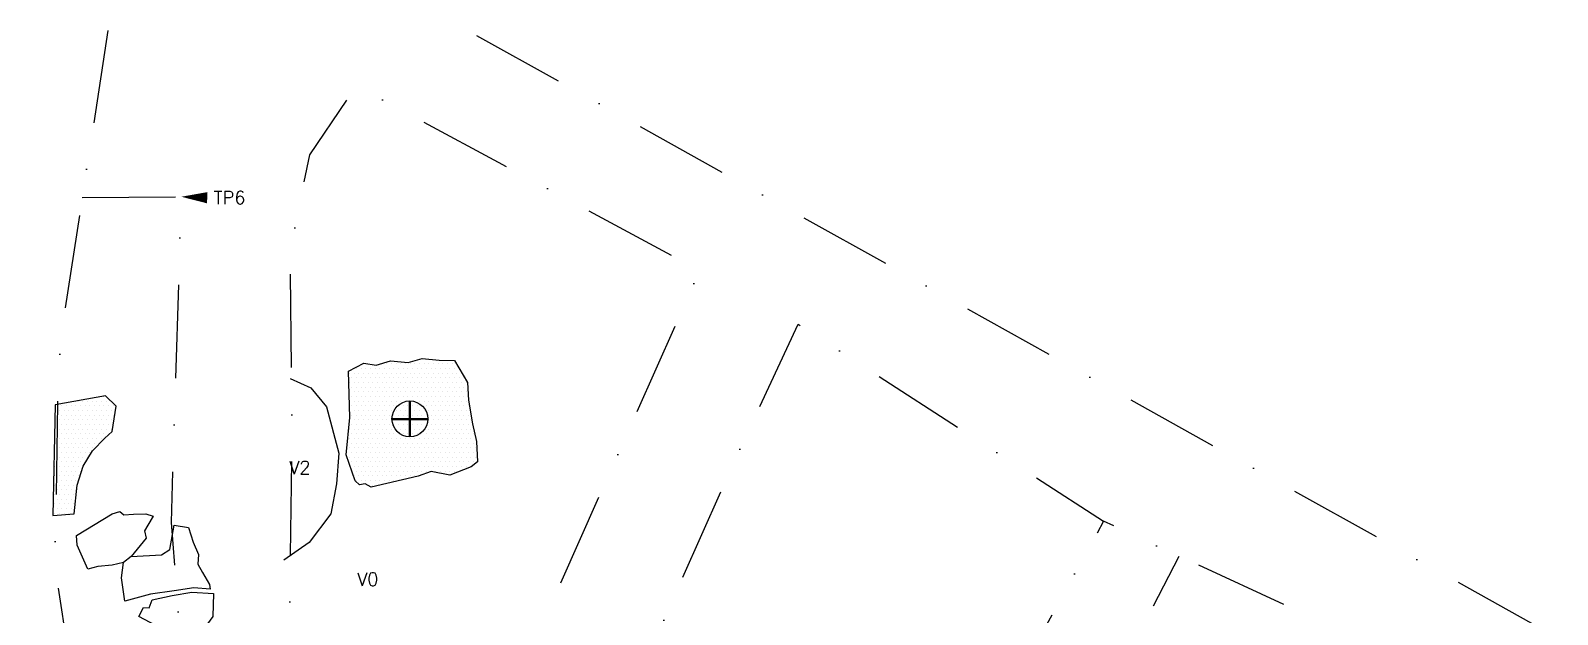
# Model space of a CAD drawing. Header units: metres. Extents: x -905 to -497, y -1456 to -991.
# Drawn here: x -905.3 to -496.8, y -1147.1 to -990.8 of the extents above; entities that cross this region are included whole.
import ezdxf

# ---------------------------------------------------------------- set-up
doc = ezdxf.new("R2010")
doc.units = ezdxf.units.M
doc.header["$LTSCALE"] = 25
doc.header["$MEASUREMENT"] = 0
doc.linetypes.add('STRICHPUNKTX2', pattern=[2, 1, -0.5, 0, -0.5])
doc.layers.get('0').update_dxf_attribs({"linetype": 'CONTINUOUS'})
for name, color, linetype in [('BEFUND', 1, 'CONTINUOUS'), ('FEUER', 1, 'CONTINUOUS'), ('GRABUNGSGRENZE', 3, 'STRICHPUNKTX2'), ('STEINE', 4, 'CONTINUOUS'), ('STEINESCHRAFF', 4, 'CONTINUOUS'), ('TPROFIL', 3, 'CONTINUOUS')]:
    doc.layers.add(name, color=color, linetype=linetype)
doc.styles.get("Standard").update_dxf_attribs({"font": 'txt.shx'})

# ---------------------------------------------------------------- blocks, each defined once
blk = doc.blocks.new('*X10')
at = {"color": 0}
for p, q in [((-818.125, -1081.25), (-818.125, -1081.25)), ((-816.875, -1081.25), (-816.875, -1081.25)), ((-816.25, -1080), (-816.25, -1080)), ((-815.625, -1081.25), (-815.625, -1081.25)), ((-814.375, -1081.25), (-814.375, -1081.25)), ((-813.125, -1081.25), (-813.125, -1081.25)), ((-811.875, -1081.25), (-811.875, -1081.25)), ((-811.25, -1080), (-811.25, -1080)), ((-810.625, -1081.25), (-810.625, -1081.25)), ((-810, -1080), (-810, -1080)), ((-809.375, -1081.25), (-809.375, -1081.25)), ((-808.75, -1080), (-808.75, -1080)), ((-808.125, -1081.25), (-808.125, -1081.25)), ((-807.5, -1080), (-807.5, -1080)), ((-806.875, -1081.25), (-806.875, -1081.25)), ((-806.25, -1080), (-806.25, -1080)), ((-805.625, -1081.25), (-805.625, -1081.25)), ((-805, -1080), (-805, -1080)), ((-804.375, -1081.25), (-804.375, -1081.25)), ((-803.75, -1080), (-803.75, -1080)), ((-803.125, -1081.25), (-803.125, -1081.25)), ((-802.5, -1080), (-802.5, -1080)), ((-801.875, -1081.25), (-801.875, -1081.25)), ((-801.25, -1080), (-801.25, -1080)), ((-800.625, -1078.75), (-800.625, -1078.75)), ((-800.625, -1081.25), (-800.625, -1081.25)), ((-800, -1080), (-800, -1080)), ((-799.375, -1078.75), (-799.375, -1078.75)), ((-799.375, -1081.25), (-799.375, -1081.25)), ((-798.75, -1080), (-798.75, -1080)), ((-798.125, -1081.25), (-798.125, -1081.25)), ((-797.5, -1080), (-797.5, -1080)), ((-796.875, -1081.25), (-796.875, -1081.25)), ((-796.25, -1080), (-796.25, -1080)), ((-795.625, -1081.25), (-795.625, -1081.25)), ((-795, -1080), (-795, -1080)), ((-794.375, -1081.25), (-794.375, -1081.25)), ((-793.75, -1080), (-793.75, -1080)), ((-793.125, -1081.25), (-793.125, -1081.25)), ((-792.5, -1080), (-792.5, -1080)), ((-791.875, -1081.25), (-791.875, -1081.25)), ((-790.625, -1081.25), (-790.625, -1081.25)), ((-820, -1082.5), (-820, -1082.5)), ((-820, -1085), (-820, -1085)), ((-819.375, -1083.75), (-819.375, -1083.75)), ((-819.375, -1086.25), (-819.375, -1086.25)), ((-818.75, -1082.5), (-818.75, -1082.5)), ((-818.75, -1085), (-818.75, -1085)), ((-818.125, -1083.75), (-818.125, -1083.75)), ((-818.125, -1086.25), (-818.125, -1086.25)), ((-817.5, -1082.5), (-817.5, -1082.5)), ((-817.5, -1085), (-817.5, -1085)), ((-816.875, -1083.75), (-816.875, -1083.75)), ((-816.875, -1086.25), (-816.875, -1086.25)), ((-816.25, -1082.5), (-816.25, -1082.5)), ((-816.25, -1085), (-816.25, -1085)), ((-815.625, -1083.75), (-815.625, -1083.75)), ((-815.625, -1086.25), (-815.625, -1086.25)), ((-815, -1082.5), (-815, -1082.5)), ((-815, -1085), (-815, -1085)), ((-814.375, -1083.75), (-814.375, -1083.75)), ((-814.375, -1086.25), (-814.375, -1086.25)), ((-813.75, -1082.5), (-813.75, -1082.5)), ((-813.75, -1085), (-813.75, -1085)), ((-813.125, -1083.75), (-813.125, -1083.75)), ((-813.125, -1086.25), (-813.125, -1086.25)), ((-812.5, -1082.5), (-812.5, -1082.5)), ((-812.5, -1085), (-812.5, -1085)), ((-811.875, -1083.75), (-811.875, -1083.75)), ((-811.875, -1086.25), (-811.875, -1086.25)), ((-811.25, -1082.5), (-811.25, -1082.5)), ((-811.25, -1085), (-811.25, -1085)), ((-810.625, -1083.75), (-810.625, -1083.75)), ((-810.625, -1086.25), (-810.625, -1086.25)), ((-810, -1082.5), (-810, -1082.5)), ((-810, -1085), (-810, -1085)), ((-809.375, -1083.75), (-809.375, -1083.75)), ((-809.375, -1086.25), (-809.375, -1086.25)), ((-808.75, -1082.5), (-808.75, -1082.5)), ((-808.75, -1085), (-808.75, -1085)), ((-808.125, -1083.75), (-808.125, -1083.75)), ((-808.125, -1086.25), (-808.125, -1086.25)), ((-807.5, -1082.5), (-807.5, -1082.5)), ((-807.5, -1085), (-807.5, -1085)), ((-806.875, -1083.75), (-806.875, -1083.75)), ((-806.875, -1086.25), (-806.875, -1086.25)), ((-806.25, -1082.5), (-806.25, -1082.5)), ((-806.25, -1085), (-806.25, -1085)), ((-805.625, -1083.75), (-805.625, -1083.75)), ((-805.625, -1086.25), (-805.625, -1086.25)), ((-805, -1082.5), (-805, -1082.5)), ((-805, -1085), (-805, -1085)), ((-804.375, -1083.75), (-804.375, -1083.75)), ((-804.375, -1086.25), (-804.375, -1086.25)), ((-803.75, -1082.5), (-803.75, -1082.5)), ((-803.75, -1085), (-803.75, -1085)), ((-803.125, -1083.75), (-803.125, -1083.75)), ((-803.125, -1086.25), (-803.125, -1086.25)), ((-802.5, -1082.5), (-802.5, -1082.5)), ((-802.5, -1085), (-802.5, -1085)), ((-801.875, -1083.75), (-801.875, -1083.75)), ((-801.875, -1086.25), (-801.875, -1086.25)), ((-801.25, -1082.5), (-801.25, -1082.5)), ((-801.25, -1085), (-801.25, -1085)), ((-800.625, -1083.75), (-800.625, -1083.75)), ((-800.625, -1086.25), (-800.625, -1086.25)), ((-800, -1082.5), (-800, -1082.5)), ((-800, -1085), (-800, -1085)), ((-799.375, -1083.75), (-799.375, -1083.75)), ((-799.375, -1086.25), (-799.375, -1086.25)), ((-798.75, -1082.5), (-798.75, -1082.5)), ((-798.75, -1085), (-798.75, -1085)), ((-798.125, -1083.75), (-798.125, -1083.75)), ((-798.125, -1086.25), (-798.125, -1086.25)), ((-797.5, -1082.5), (-797.5, -1082.5)), ((-797.5, -1085), (-797.5, -1085)), ((-796.875, -1083.75), (-796.875, -1083.75)), ((-796.875, -1086.25), (-796.875, -1086.25)), ((-796.25, -1082.5), (-796.25, -1082.5)), ((-796.25, -1085), (-796.25, -1085)), ((-795.625, -1083.75), (-795.625, -1083.75)), ((-795.625, -1086.25), (-795.625, -1086.25)), ((-795, -1082.5), (-795, -1082.5)), ((-795, -1085), (-795, -1085)), ((-794.375, -1083.75), (-794.375, -1083.75)), ((-794.375, -1086.25), (-794.375, -1086.25)), ((-793.75, -1082.5), (-793.75, -1082.5)), ((-793.75, -1085), (-793.75, -1085)), ((-793.125, -1083.75), (-793.125, -1083.75)), ((-793.125, -1086.25), (-793.125, -1086.25)), ((-792.5, -1082.5), (-792.5, -1082.5)), ((-792.5, -1085), (-792.5, -1085)), ((-791.875, -1083.75), (-791.875, -1083.75)), ((-791.875, -1086.25), (-791.875, -1086.25)), ((-791.25, -1082.5), (-791.25, -1082.5)), ((-791.25, -1085), (-791.25, -1085)), ((-790.625, -1083.75), (-790.625, -1083.75)), ((-790.625, -1086.25), (-790.625, -1086.25)), ((-790, -1082.5), (-790, -1082.5)), ((-790, -1085), (-790, -1085)), ((-789.375, -1083.75), (-789.375, -1083.75)), ((-789.375, -1086.25), (-789.375, -1086.25)), ((-788.75, -1085), (-788.75, -1085)), ((-892.5, -1090), (-892.5, -1090)), ((-891.25, -1090), (-891.25, -1090)), ((-890, -1090), (-890, -1090)), ((-888.75, -1090), (-888.75, -1090)), ((-887.5, -1090), (-887.5, -1090)), ((-886.25, -1090), (-886.25, -1090)), ((-885.625, -1088.75), (-885.625, -1088.75)), ((-885, -1090), (-885, -1090)), ((-820, -1087.5), (-820, -1087.5)), ((-819.375, -1088.75), (-819.375, -1088.75)), ((-818.75, -1087.5), (-818.75, -1087.5)), ((-818.75, -1090), (-818.75, -1090)), ((-818.125, -1088.75), (-818.125, -1088.75)), ((-817.5, -1087.5), (-817.5, -1087.5)), ((-817.5, -1090), (-817.5, -1090)), ((-816.875, -1088.75), (-816.875, -1088.75)), ((-816.25, -1087.5), (-816.25, -1087.5)), ((-816.25, -1090), (-816.25, -1090)), ((-815.625, -1088.75), (-815.625, -1088.75)), ((-815, -1087.5), (-815, -1087.5)), ((-815, -1090), (-815, -1090)), ((-814.375, -1088.75), (-814.375, -1088.75)), ((-813.75, -1087.5), (-813.75, -1087.5)), ((-813.75, -1090), (-813.75, -1090)), ((-813.125, -1088.75), (-813.125, -1088.75)), ((-812.5, -1087.5), (-812.5, -1087.5)), ((-812.5, -1090), (-812.5, -1090)), ((-811.875, -1088.75), (-811.875, -1088.75)), ((-811.25, -1087.5), (-811.25, -1087.5)), ((-811.25, -1090), (-811.25, -1090)), ((-810.625, -1088.75), (-810.625, -1088.75)), ((-810, -1087.5), (-810, -1087.5)), ((-810, -1090), (-810, -1090)), ((-809.375, -1088.75), (-809.375, -1088.75)), ((-808.75, -1087.5), (-808.75, -1087.5)), ((-808.75, -1090), (-808.75, -1090)), ((-808.125, -1088.75), (-808.125, -1088.75)), ((-807.5, -1087.5), (-807.5, -1087.5)), ((-807.5, -1090), (-807.5, -1090)), ((-806.875, -1088.75), (-806.875, -1088.75)), ((-806.25, -1087.5), (-806.25, -1087.5)), ((-806.25, -1090), (-806.25, -1090)), ((-805.625, -1088.75), (-805.625, -1088.75)), ((-805, -1087.5), (-805, -1087.5)), ((-805, -1090), (-805, -1090)), ((-804.375, -1088.75), (-804.375, -1088.75)), ((-803.75, -1087.5), (-803.75, -1087.5)), ((-803.75, -1090), (-803.75, -1090)), ((-803.125, -1088.75), (-803.125, -1088.75)), ((-802.5, -1087.5), (-802.5, -1087.5)), ((-802.5, -1090), (-802.5, -1090)), ((-801.875, -1088.75), (-801.875, -1088.75)), ((-801.25, -1087.5), (-801.25, -1087.5)), ((-801.25, -1090), (-801.25, -1090)), ((-800.625, -1088.75), (-800.625, -1088.75)), ((-800, -1087.5), (-800, -1087.5)), ((-800, -1090), (-800, -1090)), ((-799.375, -1088.75), (-799.375, -1088.75)), ((-798.75, -1087.5), (-798.75, -1087.5)), ((-798.75, -1090), (-798.75, -1090)), ((-798.125, -1088.75), (-798.125, -1088.75)), ((-797.5, -1087.5), (-797.5, -1087.5)), ((-797.5, -1090), (-797.5, -1090)), ((-796.875, -1088.75), (-796.875, -1088.75)), ((-796.25, -1087.5), (-796.25, -1087.5)), ((-796.25, -1090), (-796.25, -1090)), ((-795.625, -1088.75), (-795.625, -1088.75)), ((-795, -1087.5), (-795, -1087.5)), ((-795, -1090), (-795, -1090)), ((-794.375, -1088.75), (-794.375, -1088.75)), ((-793.75, -1087.5), (-793.75, -1087.5)), ((-793.75, -1090), (-793.75, -1090)), ((-793.125, -1088.75), (-793.125, -1088.75)), ((-792.5, -1087.5), (-792.5, -1087.5)), ((-792.5, -1090), (-792.5, -1090)), ((-791.875, -1088.75), (-791.875, -1088.75)), ((-791.25, -1087.5), (-791.25, -1087.5)), ((-791.25, -1090), (-791.25, -1090)), ((-790.625, -1088.75), (-790.625, -1088.75)), ((-790, -1087.5), (-790, -1087.5)), ((-790, -1090), (-790, -1090)), ((-789.375, -1088.75), (-789.375, -1088.75)), ((-788.75, -1087.5), (-788.75, -1087.5)), ((-788.75, -1090), (-788.75, -1090)), ((-898.125, -1091.25), (-898.125, -1091.25)), ((-898.125, -1093.75), (-898.125, -1093.75)), ((-897.5, -1092.5), (-897.5, -1092.5)), ((-896.875, -1091.25), (-896.875, -1091.25)), ((-896.875, -1093.75), (-896.875, -1093.75)), ((-896.25, -1092.5), (-896.25, -1092.5)), ((-895.625, -1091.25), (-895.625, -1091.25)), ((-895.625, -1093.75), (-895.625, -1093.75)), ((-895, -1092.5), (-895, -1092.5)), ((-894.375, -1091.25), (-894.375, -1091.25)), ((-894.375, -1093.75), (-894.375, -1093.75)), ((-893.75, -1092.5), (-893.75, -1092.5)), ((-893.125, -1091.25), (-893.125, -1091.25)), ((-893.125, -1093.75), (-893.125, -1093.75)), ((-892.5, -1092.5), (-892.5, -1092.5)), ((-891.875, -1091.25), (-891.875, -1091.25)), ((-891.875, -1093.75), (-891.875, -1093.75)), ((-891.25, -1092.5), (-891.25, -1092.5)), ((-890.625, -1091.25), (-890.625, -1091.25)), ((-890.625, -1093.75), (-890.625, -1093.75)), ((-890, -1092.5), (-890, -1092.5)), ((-889.375, -1091.25), (-889.375, -1091.25)), ((-889.375, -1093.75), (-889.375, -1093.75)), ((-888.75, -1092.5), (-888.75, -1092.5)), ((-888.125, -1091.25), (-888.125, -1091.25)), ((-888.125, -1093.75), (-888.125, -1093.75)), ((-887.5, -1092.5), (-887.5, -1092.5)), ((-886.875, -1091.25), (-886.875, -1091.25)), ((-886.875, -1093.75), (-886.875, -1093.75)), ((-886.25, -1092.5), (-886.25, -1092.5)), ((-885.625, -1091.25), (-885.625, -1091.25)), ((-885.625, -1093.75), (-885.625, -1093.75)), ((-885, -1092.5), (-885, -1092.5)), ((-884.375, -1091.25), (-884.375, -1091.25)), ((-884.375, -1093.75), (-884.375, -1093.75)), ((-883.75, -1092.5), (-883.75, -1092.5)), ((-883.125, -1091.25), (-883.125, -1091.25)), ((-883.125, -1093.75), (-883.125, -1093.75)), ((-819.375, -1091.25), (-819.375, -1091.25)), ((-819.375, -1093.75), (-819.375, -1093.75)), ((-818.75, -1092.5), (-818.75, -1092.5)), ((-818.125, -1091.25), (-818.125, -1091.25)), ((-818.125, -1093.75), (-818.125, -1093.75)), ((-817.5, -1092.5), (-817.5, -1092.5)), ((-816.875, -1091.25), (-816.875, -1091.25)), ((-816.875, -1093.75), (-816.875, -1093.75)), ((-816.25, -1092.5), (-816.25, -1092.5)), ((-815.625, -1091.25), (-815.625, -1091.25)), ((-815.625, -1093.75), (-815.625, -1093.75)), ((-815, -1092.5), (-815, -1092.5)), ((-814.375, -1091.25), (-814.375, -1091.25)), ((-814.375, -1093.75), (-814.375, -1093.75)), ((-813.75, -1092.5), (-813.75, -1092.5)), ((-813.125, -1091.25), (-813.125, -1091.25)), ((-813.125, -1093.75), (-813.125, -1093.75)), ((-812.5, -1092.5), (-812.5, -1092.5)), ((-811.875, -1091.25), (-811.875, -1091.25)), ((-811.875, -1093.75), (-811.875, -1093.75)), ((-811.25, -1092.5), (-811.25, -1092.5)), ((-810.625, -1091.25), (-810.625, -1091.25)), ((-810.625, -1093.75), (-810.625, -1093.75)), ((-810, -1092.5), (-810, -1092.5)), ((-809.375, -1091.25), (-809.375, -1091.25)), ((-809.375, -1093.75), (-809.375, -1093.75)), ((-808.75, -1092.5), (-808.75, -1092.5)), ((-808.125, -1091.25), (-808.125, -1091.25)), ((-808.125, -1093.75), (-808.125, -1093.75)), ((-807.5, -1092.5), (-807.5, -1092.5)), ((-806.875, -1091.25), (-806.875, -1091.25)), ((-806.875, -1093.75), (-806.875, -1093.75)), ((-806.25, -1092.5), (-806.25, -1092.5)), ((-805.625, -1091.25), (-805.625, -1091.25)), ((-805.625, -1093.75), (-805.625, -1093.75)), ((-805, -1092.5), (-805, -1092.5)), ((-804.375, -1091.25), (-804.375, -1091.25)), ((-804.375, -1093.75), (-804.375, -1093.75)), ((-803.75, -1092.5), (-803.75, -1092.5)), ((-803.125, -1091.25), (-803.125, -1091.25)), ((-803.125, -1093.75), (-803.125, -1093.75)), ((-802.5, -1092.5), (-802.5, -1092.5)), ((-801.875, -1091.25), (-801.875, -1091.25)), ((-801.875, -1093.75), (-801.875, -1093.75)), ((-801.25, -1092.5), (-801.25, -1092.5)), ((-800.625, -1091.25), (-800.625, -1091.25)), ((-800.625, -1093.75), (-800.625, -1093.75)), ((-800, -1092.5), (-800, -1092.5)), ((-799.375, -1091.25), (-799.375, -1091.25)), ((-799.375, -1093.75), (-799.375, -1093.75)), ((-798.75, -1092.5), (-798.75, -1092.5)), ((-798.125, -1091.25), (-798.125, -1091.25)), ((-798.125, -1093.75), (-798.125, -1093.75)), ((-797.5, -1092.5), (-797.5, -1092.5)), ((-796.875, -1091.25), (-796.875, -1091.25)), ((-796.875, -1093.75), (-796.875, -1093.75)), ((-796.25, -1092.5), (-796.25, -1092.5)), ((-795.625, -1091.25), (-795.625, -1091.25)), ((-795.625, -1093.75), (-795.625, -1093.75)), ((-795, -1092.5), (-795, -1092.5)), ((-794.375, -1091.25), (-794.375, -1091.25)), ((-794.375, -1093.75), (-794.375, -1093.75)), ((-793.75, -1092.5), (-793.75, -1092.5)), ((-793.125, -1091.25), (-793.125, -1091.25)), ((-793.125, -1093.75), (-793.125, -1093.75)), ((-792.5, -1092.5), (-792.5, -1092.5)), ((-791.875, -1091.25), (-791.875, -1091.25)), ((-791.875, -1093.75), (-791.875, -1093.75)), ((-791.25, -1092.5), (-791.25, -1092.5)), ((-790.625, -1091.25), (-790.625, -1091.25)), ((-790.625, -1093.75), (-790.625, -1093.75)), ((-790, -1092.5), (-790, -1092.5)), ((-789.375, -1091.25), (-789.375, -1091.25)), ((-789.375, -1093.75), (-789.375, -1093.75)), ((-788.75, -1092.5), (-788.75, -1092.5)), ((-788.125, -1091.25), (-788.125, -1091.25)), ((-788.125, -1093.75), (-788.125, -1093.75)), ((-898.75, -1095), (-898.75, -1095)), ((-898.75, -1097.5), (-898.75, -1097.5)), ((-898.125, -1096.25), (-898.125, -1096.25)), ((-897.5, -1095), (-897.5, -1095)), ((-897.5, -1097.5), (-897.5, -1097.5)), ((-896.875, -1096.25), (-896.875, -1096.25)), ((-896.25, -1095), (-896.25, -1095)), ((-896.25, -1097.5), (-896.25, -1097.5)), ((-895.625, -1096.25), (-895.625, -1096.25)), ((-895, -1095), (-895, -1095)), ((-895, -1097.5), (-895, -1097.5)), ((-894.375, -1096.25), (-894.375, -1096.25)), ((-893.75, -1095), (-893.75, -1095)), ((-893.75, -1097.5), (-893.75, -1097.5)), ((-893.125, -1096.25), (-893.125, -1096.25)), ((-892.5, -1095), (-892.5, -1095)), ((-892.5, -1097.5), (-892.5, -1097.5)), ((-891.875, -1096.25), (-891.875, -1096.25)), ((-891.25, -1095), (-891.25, -1095)), ((-891.25, -1097.5), (-891.25, -1097.5)), ((-890.625, -1096.25), (-890.625, -1096.25)), ((-890, -1095), (-890, -1095)), ((-890, -1097.5), (-890, -1097.5)), ((-889.375, -1096.25), (-889.375, -1096.25)), ((-888.75, -1095), (-888.75, -1095)), ((-888.75, -1097.5), (-888.75, -1097.5)), ((-888.125, -1096.25), (-888.125, -1096.25)), ((-887.5, -1095), (-887.5, -1095)), ((-887.5, -1097.5), (-887.5, -1097.5)), ((-886.875, -1096.25), (-886.875, -1096.25)), ((-886.25, -1095), (-886.25, -1095)), ((-886.25, -1097.5), (-886.25, -1097.5)), ((-885.625, -1096.25), (-885.625, -1096.25)), ((-885, -1095), (-885, -1095)), ((-885, -1097.5), (-885, -1097.5)), ((-884.375, -1096.25), (-884.375, -1096.25)), ((-883.75, -1095), (-883.75, -1095)), ((-883.75, -1097.5), (-883.75, -1097.5)), ((-820, -1097.5), (-820, -1097.5)), ((-819.375, -1096.25), (-819.375, -1096.25)), ((-818.75, -1095), (-818.75, -1095)), ((-818.75, -1097.5), (-818.75, -1097.5)), ((-818.125, -1096.25), (-818.125, -1096.25)), ((-817.5, -1095), (-817.5, -1095)), ((-817.5, -1097.5), (-817.5, -1097.5)), ((-816.875, -1096.25), (-816.875, -1096.25)), ((-816.25, -1095), (-816.25, -1095)), ((-816.25, -1097.5), (-816.25, -1097.5)), ((-815.625, -1096.25), (-815.625, -1096.25)), ((-815, -1095), (-815, -1095)), ((-815, -1097.5), (-815, -1097.5)), ((-814.375, -1096.25), (-814.375, -1096.25)), ((-813.75, -1095), (-813.75, -1095)), ((-813.75, -1097.5), (-813.75, -1097.5)), ((-813.125, -1096.25), (-813.125, -1096.25)), ((-812.5, -1095), (-812.5, -1095)), ((-812.5, -1097.5), (-812.5, -1097.5)), ((-811.875, -1096.25), (-811.875, -1096.25)), ((-811.25, -1095), (-811.25, -1095)), ((-811.25, -1097.5), (-811.25, -1097.5)), ((-810.625, -1096.25), (-810.625, -1096.25)), ((-810, -1095), (-810, -1095)), ((-810, -1097.5), (-810, -1097.5)), ((-809.375, -1096.25), (-809.375, -1096.25)), ((-808.75, -1095), (-808.75, -1095)), ((-808.75, -1097.5), (-808.75, -1097.5)), ((-808.125, -1096.25), (-808.125, -1096.25)), ((-807.5, -1095), (-807.5, -1095)), ((-807.5, -1097.5), (-807.5, -1097.5)), ((-806.875, -1096.25), (-806.875, -1096.25)), ((-806.25, -1095), (-806.25, -1095)), ((-806.25, -1097.5), (-806.25, -1097.5)), ((-805.625, -1096.25), (-805.625, -1096.25)), ((-805, -1095), (-805, -1095)), ((-805, -1097.5), (-805, -1097.5)), ((-804.375, -1096.25), (-804.375, -1096.25)), ((-803.75, -1095), (-803.75, -1095)), ((-803.75, -1097.5), (-803.75, -1097.5)), ((-803.125, -1096.25), (-803.125, -1096.25)), ((-802.5, -1095), (-802.5, -1095)), ((-802.5, -1097.5), (-802.5, -1097.5)), ((-801.875, -1096.25), (-801.875, -1096.25)), ((-801.25, -1095), (-801.25, -1095)), ((-801.25, -1097.5), (-801.25, -1097.5)), ((-800.625, -1096.25), (-800.625, -1096.25)), ((-800, -1095), (-800, -1095)), ((-800, -1097.5), (-800, -1097.5)), ((-799.375, -1096.25), (-799.375, -1096.25)), ((-798.75, -1095), (-798.75, -1095)), ((-798.75, -1097.5), (-798.75, -1097.5)), ((-798.125, -1096.25), (-798.125, -1096.25)), ((-797.5, -1095), (-797.5, -1095)), ((-797.5, -1097.5), (-797.5, -1097.5)), ((-796.875, -1096.25), (-796.875, -1096.25)), ((-796.25, -1095), (-796.25, -1095)), ((-796.25, -1097.5), (-796.25, -1097.5)), ((-795.625, -1096.25), (-795.625, -1096.25)), ((-795, -1095), (-795, -1095)), ((-795, -1097.5), (-795, -1097.5)), ((-794.375, -1096.25), (-794.375, -1096.25)), ((-793.75, -1095), (-793.75, -1095)), ((-793.75, -1097.5), (-793.75, -1097.5)), ((-793.125, -1096.25), (-793.125, -1096.25)), ((-792.5, -1095), (-792.5, -1095)), ((-792.5, -1097.5), (-792.5, -1097.5)), ((-791.875, -1096.25), (-791.875, -1096.25)), ((-791.25, -1095), (-791.25, -1095)), ((-791.25, -1097.5), (-791.25, -1097.5)), ((-790.625, -1096.25), (-790.625, -1096.25)), ((-790, -1095), (-790, -1095)), ((-790, -1097.5), (-790, -1097.5)), ((-789.375, -1096.25), (-789.375, -1096.25)), ((-788.75, -1095), (-788.75, -1095)), ((-788.75, -1097.5), (-788.75, -1097.5)), ((-788.125, -1096.25), (-788.125, -1096.25)), ((-787.5, -1095), (-787.5, -1095)), ((-787.5, -1097.5), (-787.5, -1097.5)), ((-898.75, -1100), (-898.75, -1100)), ((-898.75, -1102.5), (-898.75, -1102.5)), ((-898.125, -1098.75), (-898.125, -1098.75)), ((-898.125, -1101.25), (-898.125, -1101.25)), ((-897.5, -1100), (-897.5, -1100)), ((-897.5, -1102.5), (-897.5, -1102.5)), ((-896.875, -1098.75), (-896.875, -1098.75)), ((-896.875, -1101.25), (-896.875, -1101.25)), ((-896.25, -1100), (-896.25, -1100)), ((-896.25, -1102.5), (-896.25, -1102.5)), ((-895.625, -1098.75), (-895.625, -1098.75)), ((-895.625, -1101.25), (-895.625, -1101.25)), ((-895, -1100), (-895, -1100)), ((-895, -1102.5), (-895, -1102.5)), ((-894.375, -1098.75), (-894.375, -1098.75)), ((-894.375, -1101.25), (-894.375, -1101.25)), ((-893.75, -1100), (-893.75, -1100)), ((-893.75, -1102.5), (-893.75, -1102.5)), ((-893.125, -1098.75), (-893.125, -1098.75)), ((-893.125, -1101.25), (-893.125, -1101.25)), ((-892.5, -1100), (-892.5, -1100)), ((-892.5, -1102.5), (-892.5, -1102.5)), ((-891.875, -1098.75), (-891.875, -1098.75)), ((-891.875, -1101.25), (-891.875, -1101.25)), ((-891.25, -1100), (-891.25, -1100)), ((-891.25, -1102.5), (-891.25, -1102.5)), ((-890.625, -1098.75), (-890.625, -1098.75)), ((-890.625, -1101.25), (-890.625, -1101.25)), ((-890, -1100), (-890, -1100)), ((-890, -1102.5), (-890, -1102.5)), ((-889.375, -1098.75), (-889.375, -1098.75)), ((-889.375, -1101.25), (-889.375, -1101.25)), ((-888.75, -1100), (-888.75, -1100)), ((-888.75, -1102.5), (-888.75, -1102.5)), ((-888.125, -1098.75), (-888.125, -1098.75)), ((-888.125, -1101.25), (-888.125, -1101.25)), ((-887.5, -1100), (-887.5, -1100)), ((-886.875, -1098.75), (-886.875, -1098.75)), ((-886.875, -1101.25), (-886.875, -1101.25)), ((-886.25, -1100), (-886.25, -1100)), ((-885.625, -1098.75), (-885.625, -1098.75)), ((-884.375, -1098.75), (-884.375, -1098.75)), ((-820, -1100), (-820, -1100)), ((-820, -1102.5), (-820, -1102.5)), ((-819.375, -1098.75), (-819.375, -1098.75)), ((-819.375, -1101.25), (-819.375, -1101.25)), ((-818.75, -1100), (-818.75, -1100)), ((-818.75, -1102.5), (-818.75, -1102.5)), ((-818.125, -1098.75), (-818.125, -1098.75)), ((-818.125, -1101.25), (-818.125, -1101.25)), ((-817.5, -1100), (-817.5, -1100)), ((-817.5, -1102.5), (-817.5, -1102.5)), ((-816.875, -1098.75), (-816.875, -1098.75)), ((-816.875, -1101.25), (-816.875, -1101.25)), ((-816.25, -1100), (-816.25, -1100)), ((-816.25, -1102.5), (-816.25, -1102.5)), ((-815.625, -1098.75), (-815.625, -1098.75)), ((-815.625, -1101.25), (-815.625, -1101.25)), ((-815, -1100), (-815, -1100)), ((-815, -1102.5), (-815, -1102.5)), ((-814.375, -1098.75), (-814.375, -1098.75)), ((-814.375, -1101.25), (-814.375, -1101.25)), ((-813.75, -1100), (-813.75, -1100)), ((-813.75, -1102.5), (-813.75, -1102.5)), ((-813.125, -1098.75), (-813.125, -1098.75)), ((-813.125, -1101.25), (-813.125, -1101.25)), ((-812.5, -1100), (-812.5, -1100)), ((-812.5, -1102.5), (-812.5, -1102.5)), ((-811.875, -1098.75), (-811.875, -1098.75)), ((-811.875, -1101.25), (-811.875, -1101.25)), ((-811.25, -1100), (-811.25, -1100)), ((-811.25, -1102.5), (-811.25, -1102.5)), ((-810.625, -1098.75), (-810.625, -1098.75)), ((-810.625, -1101.25), (-810.625, -1101.25)), ((-810, -1100), (-810, -1100)), ((-810, -1102.5), (-810, -1102.5)), ((-809.375, -1098.75), (-809.375, -1098.75)), ((-809.375, -1101.25), (-809.375, -1101.25)), ((-808.75, -1100), (-808.75, -1100)), ((-808.75, -1102.5), (-808.75, -1102.5)), ((-808.125, -1098.75), (-808.125, -1098.75)), ((-808.125, -1101.25), (-808.125, -1101.25)), ((-807.5, -1100), (-807.5, -1100)), ((-807.5, -1102.5), (-807.5, -1102.5)), ((-806.875, -1098.75), (-806.875, -1098.75)), ((-806.875, -1101.25), (-806.875, -1101.25)), ((-806.25, -1100), (-806.25, -1100)), ((-806.25, -1102.5), (-806.25, -1102.5)), ((-805.625, -1098.75), (-805.625, -1098.75)), ((-805.625, -1101.25), (-805.625, -1101.25)), ((-805, -1100), (-805, -1100)), ((-805, -1102.5), (-805, -1102.5)), ((-804.375, -1098.75), (-804.375, -1098.75)), ((-804.375, -1101.25), (-804.375, -1101.25)), ((-803.75, -1100), (-803.75, -1100)), ((-803.75, -1102.5), (-803.75, -1102.5)), ((-803.125, -1098.75), (-803.125, -1098.75)), ((-803.125, -1101.25), (-803.125, -1101.25)), ((-802.5, -1100), (-802.5, -1100)), ((-802.5, -1102.5), (-802.5, -1102.5)), ((-801.875, -1098.75), (-801.875, -1098.75)), ((-801.875, -1101.25), (-801.875, -1101.25)), ((-801.25, -1100), (-801.25, -1100)), ((-801.25, -1102.5), (-801.25, -1102.5)), ((-800.625, -1098.75), (-800.625, -1098.75)), ((-800.625, -1101.25), (-800.625, -1101.25)), ((-800, -1100), (-800, -1100)), ((-800, -1102.5), (-800, -1102.5)), ((-799.375, -1098.75), (-799.375, -1098.75)), ((-799.375, -1101.25), (-799.375, -1101.25)), ((-798.75, -1100), (-798.75, -1100)), ((-798.75, -1102.5), (-798.75, -1102.5)), ((-798.125, -1098.75), (-798.125, -1098.75)), ((-798.125, -1101.25), (-798.125, -1101.25)), ((-797.5, -1100), (-797.5, -1100)), ((-797.5, -1102.5), (-797.5, -1102.5)), ((-796.875, -1098.75), (-796.875, -1098.75)), ((-796.875, -1101.25), (-796.875, -1101.25)), ((-796.25, -1100), (-796.25, -1100)), ((-796.25, -1102.5), (-796.25, -1102.5)), ((-795.625, -1098.75), (-795.625, -1098.75)), ((-795.625, -1101.25), (-795.625, -1101.25)), ((-795, -1100), (-795, -1100)), ((-795, -1102.5), (-795, -1102.5)), ((-794.375, -1098.75), (-794.375, -1098.75)), ((-794.375, -1101.25), (-794.375, -1101.25)), ((-793.75, -1100), (-793.75, -1100)), ((-793.75, -1102.5), (-793.75, -1102.5)), ((-793.125, -1098.75), (-793.125, -1098.75)), ((-793.125, -1101.25), (-793.125, -1101.25)), ((-792.5, -1100), (-792.5, -1100)), ((-792.5, -1102.5), (-792.5, -1102.5)), ((-791.875, -1098.75), (-791.875, -1098.75)), ((-791.875, -1101.25), (-791.875, -1101.25)), ((-791.25, -1100), (-791.25, -1100)), ((-791.25, -1102.5), (-791.25, -1102.5)), ((-790.625, -1098.75), (-790.625, -1098.75)), ((-790.625, -1101.25), (-790.625, -1101.25)), ((-790, -1100), (-790, -1100)), ((-790, -1102.5), (-790, -1102.5)), ((-789.375, -1098.75), (-789.375, -1098.75)), ((-789.375, -1101.25), (-789.375, -1101.25)), ((-788.75, -1100), (-788.75, -1100)), ((-788.75, -1102.5), (-788.75, -1102.5)), ((-788.125, -1098.75), (-788.125, -1098.75)), ((-788.125, -1101.25), (-788.125, -1101.25)), ((-787.5, -1100), (-787.5, -1100)), ((-787.5, -1102.5), (-787.5, -1102.5)), ((-786.875, -1098.75), (-786.875, -1098.75)), ((-786.875, -1101.25), (-786.875, -1101.25)), ((-786.25, -1100), (-786.25, -1100)), ((-786.25, -1102.5), (-786.25, -1102.5)), ((-898.75, -1105), (-898.75, -1105)), ((-898.125, -1103.75), (-898.125, -1103.75)), ((-898.125, -1106.25), (-898.125, -1106.25)), ((-897.5, -1105), (-897.5, -1105)), ((-896.875, -1103.75), (-896.875, -1103.75)), ((-896.875, -1106.25), (-896.875, -1106.25)), ((-896.25, -1105), (-896.25, -1105)), ((-895.625, -1103.75), (-895.625, -1103.75)), ((-895.625, -1106.25), (-895.625, -1106.25)), ((-895, -1105), (-895, -1105)), ((-894.375, -1103.75), (-894.375, -1103.75)), ((-894.375, -1106.25), (-894.375, -1106.25)), ((-893.75, -1105), (-893.75, -1105)), ((-893.125, -1103.75), (-893.125, -1103.75)), ((-893.125, -1106.25), (-893.125, -1106.25)), ((-892.5, -1105), (-892.5, -1105)), ((-891.875, -1103.75), (-891.875, -1103.75)), ((-891.875, -1106.25), (-891.875, -1106.25)), ((-891.25, -1105), (-891.25, -1105)), ((-890.625, -1103.75), (-890.625, -1103.75)), ((-890.625, -1106.25), (-890.625, -1106.25)), ((-890, -1105), (-890, -1105)), ((-889.375, -1103.75), (-889.375, -1103.75)), ((-820.625, -1103.75), (-820.625, -1103.75)), ((-820, -1105), (-820, -1105)), ((-819.375, -1103.75), (-819.375, -1103.75)), ((-819.375, -1106.25), (-819.375, -1106.25)), ((-818.75, -1105), (-818.75, -1105)), ((-818.125, -1103.75), (-818.125, -1103.75)), ((-818.125, -1106.25), (-818.125, -1106.25)), ((-817.5, -1105), (-817.5, -1105)), ((-816.875, -1103.75), (-816.875, -1103.75)), ((-816.875, -1106.25), (-816.875, -1106.25)), ((-816.25, -1105), (-816.25, -1105)), ((-815.625, -1103.75), (-815.625, -1103.75)), ((-815.625, -1106.25), (-815.625, -1106.25)), ((-815, -1105), (-815, -1105)), ((-814.375, -1103.75), (-814.375, -1103.75)), ((-814.375, -1106.25), (-814.375, -1106.25)), ((-813.75, -1105), (-813.75, -1105)), ((-813.125, -1103.75), (-813.125, -1103.75)), ((-813.125, -1106.25), (-813.125, -1106.25)), ((-812.5, -1105), (-812.5, -1105)), ((-811.875, -1103.75), (-811.875, -1103.75)), ((-811.875, -1106.25), (-811.875, -1106.25)), ((-811.25, -1105), (-811.25, -1105)), ((-810.625, -1103.75), (-810.625, -1103.75)), ((-810.625, -1106.25), (-810.625, -1106.25)), ((-810, -1105), (-810, -1105)), ((-809.375, -1103.75), (-809.375, -1103.75)), ((-809.375, -1106.25), (-809.375, -1106.25)), ((-808.75, -1105), (-808.75, -1105)), ((-808.125, -1103.75), (-808.125, -1103.75)), ((-808.125, -1106.25), (-808.125, -1106.25)), ((-807.5, -1105), (-807.5, -1105)), ((-806.875, -1103.75), (-806.875, -1103.75)), ((-806.875, -1106.25), (-806.875, -1106.25)), ((-806.25, -1105), (-806.25, -1105)), ((-805.625, -1103.75), (-805.625, -1103.75)), ((-805.625, -1106.25), (-805.625, -1106.25)), ((-805, -1105), (-805, -1105)), ((-804.375, -1103.75), (-804.375, -1103.75)), ((-804.375, -1106.25), (-804.375, -1106.25)), ((-803.75, -1105), (-803.75, -1105)), ((-803.125, -1103.75), (-803.125, -1103.75)), ((-803.125, -1106.25), (-803.125, -1106.25)), ((-802.5, -1105), (-802.5, -1105)), ((-801.875, -1103.75), (-801.875, -1103.75)), ((-801.875, -1106.25), (-801.875, -1106.25)), ((-801.25, -1105), (-801.25, -1105)), ((-800.625, -1103.75), (-800.625, -1103.75)), ((-800.625, -1106.25), (-800.625, -1106.25)), ((-800, -1105), (-800, -1105)), ((-799.375, -1103.75), (-799.375, -1103.75)), ((-799.375, -1106.25), (-799.375, -1106.25)), ((-798.75, -1105), (-798.75, -1105)), ((-798.125, -1103.75), (-798.125, -1103.75)), ((-798.125, -1106.25), (-798.125, -1106.25)), ((-797.5, -1105), (-797.5, -1105)), ((-796.875, -1103.75), (-796.875, -1103.75)), ((-796.875, -1106.25), (-796.875, -1106.25)), ((-796.25, -1105), (-796.25, -1105)), ((-795.625, -1103.75), (-795.625, -1103.75)), ((-795.625, -1106.25), (-795.625, -1106.25)), ((-795, -1105), (-795, -1105)), ((-794.375, -1103.75), (-794.375, -1103.75)), ((-794.375, -1106.25), (-794.375, -1106.25)), ((-793.75, -1105), (-793.75, -1105)), ((-793.125, -1103.75), (-793.125, -1103.75)), ((-793.125, -1106.25), (-793.125, -1106.25)), ((-792.5, -1105), (-792.5, -1105)), ((-791.875, -1103.75), (-791.875, -1103.75)), ((-791.875, -1106.25), (-791.875, -1106.25)), ((-791.25, -1105), (-791.25, -1105)), ((-790.625, -1103.75), (-790.625, -1103.75)), ((-790.625, -1106.25), (-790.625, -1106.25)), ((-790, -1105), (-790, -1105)), ((-789.375, -1103.75), (-789.375, -1103.75)), ((-789.375, -1106.25), (-789.375, -1106.25)), ((-788.75, -1105), (-788.75, -1105)), ((-788.125, -1103.75), (-788.125, -1103.75)), ((-788.125, -1106.25), (-788.125, -1106.25)), ((-787.5, -1105), (-787.5, -1105)), ((-786.875, -1103.75), (-786.875, -1103.75)), ((-786.875, -1106.25), (-786.875, -1106.25)), ((-786.25, -1105), (-786.25, -1105)), ((-898.75, -1107.5), (-898.75, -1107.5)), ((-898.75, -1110), (-898.75, -1110)), ((-898.125, -1108.75), (-898.125, -1108.75)), ((-897.5, -1107.5), (-897.5, -1107.5)), ((-897.5, -1110), (-897.5, -1110)), ((-896.875, -1108.75), (-896.875, -1108.75)), ((-896.25, -1107.5), (-896.25, -1107.5)), ((-896.25, -1110), (-896.25, -1110)), ((-895.625, -1108.75), (-895.625, -1108.75)), ((-895, -1107.5), (-895, -1107.5)), ((-895, -1110), (-895, -1110)), ((-894.375, -1108.75), (-894.375, -1108.75)), ((-893.75, -1107.5), (-893.75, -1107.5)), ((-893.75, -1110), (-893.75, -1110)), ((-893.125, -1108.75), (-893.125, -1108.75)), ((-892.5, -1107.5), (-892.5, -1107.5)), ((-892.5, -1110), (-892.5, -1110)), ((-891.875, -1108.75), (-891.875, -1108.75)), ((-891.25, -1107.5), (-891.25, -1107.5)), ((-818.75, -1107.5), (-818.75, -1107.5)), ((-818.75, -1110), (-818.75, -1110)), ((-818.125, -1108.75), (-818.125, -1108.75)), ((-817.5, -1107.5), (-817.5, -1107.5)), ((-817.5, -1110), (-817.5, -1110)), ((-816.875, -1108.75), (-816.875, -1108.75)), ((-816.25, -1107.5), (-816.25, -1107.5)), ((-816.25, -1110), (-816.25, -1110)), ((-815.625, -1108.75), (-815.625, -1108.75)), ((-815, -1107.5), (-815, -1107.5)), ((-815, -1110), (-815, -1110)), ((-814.375, -1108.75), (-814.375, -1108.75)), ((-813.75, -1107.5), (-813.75, -1107.5)), ((-813.75, -1110), (-813.75, -1110)), ((-813.125, -1108.75), (-813.125, -1108.75)), ((-812.5, -1107.5), (-812.5, -1107.5)), ((-812.5, -1110), (-812.5, -1110)), ((-811.875, -1108.75), (-811.875, -1108.75)), ((-811.25, -1107.5), (-811.25, -1107.5)), ((-811.25, -1110), (-811.25, -1110)), ((-810.625, -1108.75), (-810.625, -1108.75)), ((-810, -1107.5), (-810, -1107.5)), ((-810, -1110), (-810, -1110)), ((-809.375, -1108.75), (-809.375, -1108.75)), ((-808.75, -1107.5), (-808.75, -1107.5)), ((-808.75, -1110), (-808.75, -1110)), ((-808.125, -1108.75), (-808.125, -1108.75)), ((-807.5, -1107.5), (-807.5, -1107.5)), ((-807.5, -1110), (-807.5, -1110)), ((-806.875, -1108.75), (-806.875, -1108.75)), ((-806.25, -1107.5), (-806.25, -1107.5)), ((-806.25, -1110), (-806.25, -1110)), ((-805.625, -1108.75), (-805.625, -1108.75)), ((-805, -1107.5), (-805, -1107.5)), ((-805, -1110), (-805, -1110)), ((-804.375, -1108.75), (-804.375, -1108.75)), ((-803.75, -1107.5), (-803.75, -1107.5)), ((-803.75, -1110), (-803.75, -1110)), ((-803.125, -1108.75), (-803.125, -1108.75)), ((-802.5, -1107.5), (-802.5, -1107.5)), ((-802.5, -1110), (-802.5, -1110)), ((-801.875, -1108.75), (-801.875, -1108.75)), ((-801.25, -1107.5), (-801.25, -1107.5)), ((-800.625, -1108.75), (-800.625, -1108.75)), ((-800, -1107.5), (-800, -1107.5)), ((-799.375, -1108.75), (-799.375, -1108.75)), ((-798.75, -1107.5), (-798.75, -1107.5)), ((-798.125, -1108.75), (-798.125, -1108.75)), ((-797.5, -1107.5), (-797.5, -1107.5)), ((-796.875, -1108.75), (-796.875, -1108.75)), ((-796.25, -1107.5), (-796.25, -1107.5)), ((-795.625, -1108.75), (-795.625, -1108.75)), ((-795, -1107.5), (-795, -1107.5)), ((-794.375, -1108.75), (-794.375, -1108.75)), ((-793.75, -1107.5), (-793.75, -1107.5)), ((-793.125, -1108.75), (-793.125, -1108.75)), ((-792.5, -1107.5), (-792.5, -1107.5)), ((-791.875, -1108.75), (-791.875, -1108.75)), ((-791.25, -1107.5), (-791.25, -1107.5)), ((-790.625, -1108.75), (-790.625, -1108.75)), ((-790, -1107.5), (-790, -1107.5)), ((-788.75, -1107.5), (-788.75, -1107.5)), ((-787.5, -1107.5), (-787.5, -1107.5)), ((-898.75, -1112.5), (-898.75, -1112.5)), ((-898.75, -1115), (-898.75, -1115)), ((-898.125, -1111.25), (-898.125, -1111.25)), ((-898.125, -1113.75), (-898.125, -1113.75)), ((-897.5, -1112.5), (-897.5, -1112.5)), ((-897.5, -1115), (-897.5, -1115)), ((-896.875, -1111.25), (-896.875, -1111.25)), ((-896.875, -1113.75), (-896.875, -1113.75)), ((-896.25, -1112.5), (-896.25, -1112.5)), ((-896.25, -1115), (-896.25, -1115)), ((-895.625, -1111.25), (-895.625, -1111.25)), ((-895.625, -1113.75), (-895.625, -1113.75)), ((-895, -1112.5), (-895, -1112.5)), ((-895, -1115), (-895, -1115)), ((-894.375, -1111.25), (-894.375, -1111.25)), ((-894.375, -1113.75), (-894.375, -1113.75)), ((-893.75, -1112.5), (-893.75, -1112.5)), ((-893.75, -1115), (-893.75, -1115)), ((-893.125, -1111.25), (-893.125, -1111.25)), ((-893.125, -1113.75), (-893.125, -1113.75)), ((-818.125, -1111.25), (-818.125, -1111.25)), ((-816.875, -1111.25), (-816.875, -1111.25)), ((-815.625, -1111.25), (-815.625, -1111.25)), ((-815, -1112.5), (-815, -1112.5)), ((-814.375, -1111.25), (-814.375, -1111.25)), ((-813.75, -1112.5), (-813.75, -1112.5)), ((-813.125, -1111.25), (-813.125, -1111.25)), ((-812.5, -1112.5), (-812.5, -1112.5)), ((-811.875, -1111.25), (-811.875, -1111.25)), ((-810.625, -1111.25), (-810.625, -1111.25)), ((-809.375, -1111.25), (-809.375, -1111.25)), ((-808.125, -1111.25), (-808.125, -1111.25)), ((-806.875, -1111.25), (-806.875, -1111.25)), ((-898.75, -1117.5), (-898.75, -1117.5)), ((-898.125, -1116.25), (-898.125, -1116.25)), ((-898.125, -1118.75), (-898.125, -1118.75)), ((-897.5, -1117.5), (-897.5, -1117.5)), ((-896.875, -1116.25), (-896.875, -1116.25)), ((-896.875, -1118.75), (-896.875, -1118.75)), ((-896.25, -1117.5), (-896.25, -1117.5)), ((-895.625, -1116.25), (-895.625, -1116.25)), ((-895.625, -1118.75), (-895.625, -1118.75)), ((-895, -1117.5), (-895, -1117.5)), ((-894.375, -1116.25), (-894.375, -1116.25)), ((-894.375, -1118.75), (-894.375, -1118.75)), ((-893.75, -1117.5), (-893.75, -1117.5)), ((-898.75, -1120), (-898.75, -1120)), ((-897.5, -1120), (-897.5, -1120)), ((-896.25, -1120), (-896.25, -1120)), ((-895, -1120), (-895, -1120)), ((-893.75, -1120), (-893.75, -1120))]:
    blk.add_line(p, q, dxfattribs=at)
blk = doc.blocks.new('PFEIL')
at = {"layer": 'TPROFIL'}
blk.add_lwpolyline([(0, 0, 0, 3, 0), (6.54, -2.37, 3, 3, 0)], format="xyseb", dxfattribs=at)
blk = doc.blocks.new('LB')
at = {"layer": 'FEUER', "const_width": 0.1}
for points in [[(0, 0), (0, -1.6)], [(-0.8, -0.8), (0.8, -0.8)]]:
    blk.add_lwpolyline(points, dxfattribs=at)

msp = doc.modelspace()

# ---------------------------------------------------------------- linework, layer by layer
at = {"layer": 'BEFUND'}
msp.add_lwpolyline([(-835.84, -1083.94), (-830.3, -1086.48), (-826.07, -1091.51), (-822.81, -1103.91), (-823.41, -1112.1), (-824.98, -1120.19), (-830.72, -1127.87), (-837.48, -1132.55)], dxfattribs=at)
at = {"layer": 'GRABUNGSGRENZE', "flags": 128}
for points in [[(-884.57, -990.82), (-897.22, -1072.69), (-898.07, -1090.69), (-898.76, -1134.27), (-895.44, -1155.73), (-895.17, -1176.68), (-896.21, -1213.54), (-896.85, -1240.54), (-898.96, -1274.51), (-905.28, -1336.35), (-832.39, -1362.79), (-780.72, -1375.72)], [(-891.47, -1035.48), (-864.96, -1035.3), (-867.7, -1122.45), (-863.8, -1170.3), (-861.53, -1208.18), (-844.7, -1210.05), (-836.67, -1206.23), (-835.32, -1098.68), (-835.81, -1049.36), (-830.54, -1024.09), (-818.1, -1005.67), (-780.15, -1026.08), (-726.28, -1055.03), (-778.88, -1173.24), (-782.93, -1192.72), (-817.92, -1258.69), (-835.28, -1302.08), (-851.84, -1331.02), (-857.53, -1353.67)], [(-832.39, -1362.79), (-814.38, -1311.42), (-800.6, -1301.19), (-784.16, -1259.74), (-771.82, -1238.78), (-758.37, -1202.62), (-756.34, -1191.17), (-737.86, -1153.02), (-716.59, -1105.16), (-699.93, -1069.4), (-618.23, -1122.13), (-646.57, -1173.55), (-654.44, -1195.93), (-658.6, -1207.94), (-670.48, -1232.45), (-682.93, -1248.78), (-695.17, -1260.08), (-701.02, -1264.86), (-705.13, -1273.82), (-709.04, -1285.36), (-723.92, -1301.8), (-721.58, -1311.81), (-719.74, -1325.54), (-720.8, -1334.03), (-723.99, -1345.17), (-726.38, -1355.19), (-734.66, -1370.19)], [(-714.72, -1368.96), (-704.01, -1346.38), (-689.58, -1328.93), (-676.84, -1295.66), (-658.67, -1254.11), (-654.56, -1243.17), (-635.97, -1205.22), (-598.04, -1131.46)]]:
    msp.add_lwpolyline(points, dxfattribs=at)
at = {"layer": 'GRABUNGSGRENZE'}
for points in [[(-785.97, -992.12), (-496.84, -1153.28)], [(-524.56, -1165.45), (-618.23, -1122.13)]]:
    msp.add_lwpolyline(points, dxfattribs=at)
at = {"layer": 'STEINE'}
for points in [[(-820.23, -1081.94), (-816.11, -1079.81), (-812.81, -1080.41), (-809, -1079.24), (-804.22, -1079.7), (-800.5, -1078.63), (-795.98, -1079.03), (-791.91, -1079.08), (-788.35, -1085.02), (-788.09, -1089.7), (-787.02, -1096.11), (-785.95, -1100.84), (-785.74, -1106.23), (-787.37, -1107.6), (-793.16, -1109.84), (-798.14, -1108.83), (-801.55, -1110.1), (-814.16, -1113.06), (-815.79, -1112.09), (-817.31, -1112.4), (-818.48, -1111.33), (-820.88, -1104.37), (-819.87, -1094.35), (-820.23, -1081.94)], [(-891.2, -1107.37), (-888.71, -1103.3), (-885.36, -1099.94), (-883.42, -1098.16), (-882.36, -1091.34), (-885.26, -1088.55), (-898.68, -1091), (-899.32, -1120.59), (-893.63, -1120.13), (-892.82, -1112.5), (-891.2, -1107.37)], [(-892.96, -1125.93), (-883.46, -1120.18), (-881.38, -1119.56), (-880.31, -1120.43), (-877.71, -1120.22), (-874.46, -1120.17), (-872.43, -1120.78), (-873.9, -1123.22), (-874.76, -1124.69), (-874.35, -1126.63), (-878.32, -1131.56), (-880.45, -1133.19), (-883.4, -1133.9), (-887.26, -1134.26), (-889.96, -1134.98), (-892.76, -1128.52), (-892.96, -1125.93)], [(-878.32, -1131.56), (-870.28, -1131.1), (-868.05, -1129.67), (-866.83, -1123.21), (-863.02, -1123.77), (-861.74, -1127.74), (-860.37, -1131.04), (-860.52, -1133.58), (-859.25, -1135.82), (-857.41, -1139.07), (-857.21, -1140.34), (-861.58, -1139.99), (-866.82, -1140.76), (-873.17, -1141.63), (-880.09, -1143.51), (-880.91, -1137.31), (-880.45, -1133.19)], [(-876.32, -1147.63), (-875.1, -1145.24), (-873.58, -1145.34), (-872.77, -1143.15), (-867.43, -1142.03), (-862.09, -1141.11), (-856.34, -1141.46), (-856.49, -1147.61), (-859.59, -1151.94), (-862.59, -1151.23), (-864.78, -1151.74), (-867.73, -1152.76), (-871.74, -1150.07), (-876.32, -1147.63)]]:
    msp.add_lwpolyline(points, dxfattribs=at)
msp.add_circle((-803.79, -1094.75), 4.8, dxfattribs=at)

# ---------------------------------------------------------------- block references
at = {"layer": 'STEINE', "xscale": 6, "yscale": 6, "zscale": 6, "rotation": 180}
msp.add_blockref('LB', (-803.79, -1099.59), dxfattribs=at)
at = {"layer": 'STEINESCHRAFF'}
msp.add_blockref('*X10', (0, 0), dxfattribs=at)
at = {"layer": 'TPROFIL', "rotation": 17.79591427599334}
msp.add_blockref('PFEIL', (-864.96, -1035.3), dxfattribs=at)

# ---------------------------------------------------------------- texts
at = {"layer": 'BEFUND'}
for s, p in [('V2', (-836.08, -1109.52)), ('V0', (-817.9, -1139.4))]:
    msp.add_text(s, height=3.5, dxfattribs=at).set_placement(p)
at = {"layer": 'TPROFIL'}
msp.add_text('TP6', height=3.5, dxfattribs=at).set_placement((-856.32, -1037.29))

doc.saveas('drawing.dxf')
